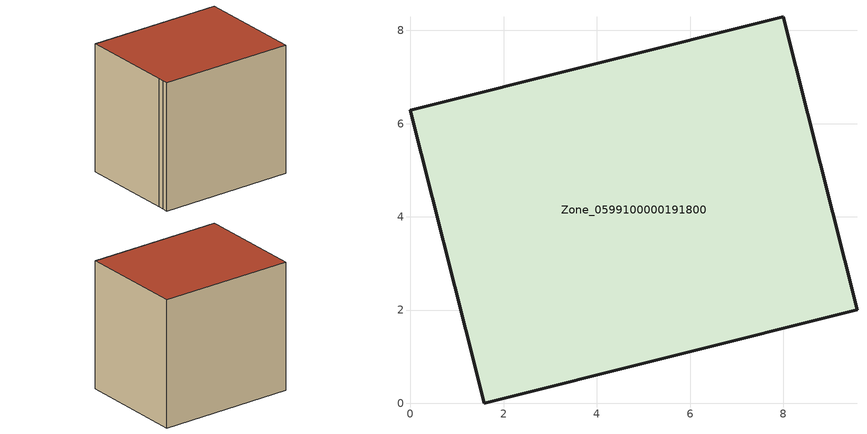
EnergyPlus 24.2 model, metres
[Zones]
Zone_0599100000191800
 floor ground (C_G): 1.5,0.34 1.42,0.65 0,6.29 8,8.29 9.58,2.01 1.58,0 z0
 wall outside (C_F): 1.58,0 9.58,2.01 8,8.29 0,6.29 1.42,0.65 1.5,0.34 1.58,0 z0:7.74
 roof outside (C_R): 1.42,0.65 1.5,0.34 1.58,0 9.58,2.01 8,8.29 0,6.29 z7.74
[BUILDING]
Pand.0599100000191800: North Axis=0; Terrain=City; Loads Convergence Tolerance Value=0.04; Temperature Convergence Tolerance Value=0.4; Solar Distribution=FullExterior; Maximum Number of Warmup Days=25; Minimum Number of Warmup Days=1
[Site:Location]
Rotterdam.The.Hague.AP_ZH_NLD Design_Conditions: Latitude=51.96; Longitude=4.45; Time Zone=1; Elevation=-4.5
[SITE:GROUNDTEMPERATURE:BUILDINGSURFACE]
18, 18, 18, 18, 18, 18, 18, 18, 18, 18, 18, 18
[MATERIAL] Thermal Absorptance=0.9; Solar Absorptance=0.7; Visible Absorptance=0.7
Name | Roughness | Thickness | Conductivity | Density | Specific Heat
G.TC.1965-1974 | MediumSmooth | 0.15 | 0.882353 | 540 | 1210
F.TC.1965-1974 | Rough | 0.3 | 0.697674 | 1920 | 840
R.TC.1965-1974 | MediumRough | 0.2 | 0.232558 | 1500 | 1000
[CONSTRUCTION]
C_G: G.TC.1965-1974
C_F: F.TC.1965-1974
C_R: R.TC.1965-1974
[ZONE]
Zone_0599100000191800: Type=1; Multiplier=1; Ceiling Height=Autocalculate; Volume=Autocalculate; Floor Area=autocalculate; Part of Total Floor Area=Yes
[ZONEINFILTRATION:DESIGNFLOWRATE]
Infil_Zone_0599100000191800: Zone or ZoneList or Space or SpaceList=Zone_0599100000191800; Schedule=AlwaysOn; Design Flow Rate Calculation Method=Flow/Area; Flow Rate per Floor Area=0.003; Constant Term Coefficient=1; Temperature Term Coefficient=0; Velocity Term Coefficient=0; Velocity Squared Term Coefficient=0
[HVACTEMPLATE:ZONE:IDEALLOADSAIRSYSTEM]
Zone_0599100000191800: Maximum Heating Supply Air Temperature=50; Minimum Cooling Supply Air Temperature=13; Maximum Heating Supply Air Humidity Ratio=0.0156; Minimum Cooling Supply Air Humidity Ratio=0.0077; Heating Limit=NoLimit; Cooling Limit=NoLimit; Dehumidification Control Type=ConstantSensibleHeatRatio; Cooling Sensible Heat Ratio=0.7; Dehumidification Setpoint=60; Humidification Control Type=None; Humidification Setpoint=30; Outdoor Air Method=None; Outdoor Air Flow Rate per Person=0.00944; Outdoor Air Flow Rate per Zone Floor Area=0; Outdoor Air Flow Rate per Zone=0; Demand Controlled Ventilation Type=None; Outdoor Air Economizer Type=NoEconomizer; Heat Recovery Type=None; Sensible Heat Recovery Effectiveness=0.7; Latent Heat Recovery Effectiveness=0.65
[ZONECONTROL:THERMOSTAT]
ThermostatControl_Zone_0599100000191800: Zone or ZoneList=Zone_0599100000191800; Control Type Schedule=DualSetpointControlType; Control 1=Thermostat_Zone_0599100000191800; Temperature Difference Between Cutout And Setpoint=0
[THERMOSTATSETPOINT:DUALSETPOINT]
Thermostat_Zone_0599100000191800: Heating Setpoint Temperature Schedule=HeatingSetpoint_Zone_0599100000191800; Cooling Setpoint Temperature Schedule=CoolingSetpoint_Zone_0599100000191800
[SCHEDULE:COMPACT]
HeatingSetpoint_Zone_0599100000191800: Through: 12/31, For: AllDays, Until: 24:00, 21
CoolingSetpoint_Zone_0599100000191800: Through: 12/31, For: AllDays, Until: 24:00, 24
DualSetpointControlType: Through: 12/31, For: AllDays, Until: 24:00, 4
AlwaysOn: Through: 12/31, For: AllDays, Until: 24:00, 1
